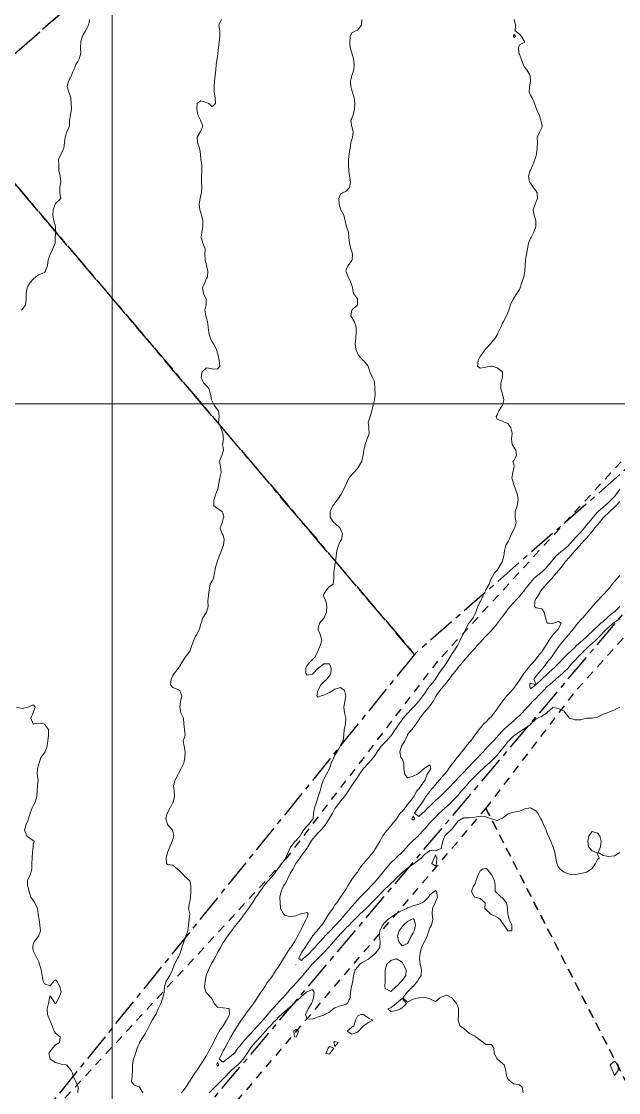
# Model space of a CAD drawing. Header units: centimetres. Extents: x 0 to 642158, y -847 to 649707.
# Drawn here: x 616558.7 to 616612.1, y 620425.8 to 620521.6 of the extents above; entities that cross this region are included whole.
import ezdxf

# ---------------------------------------------------------------- set-up
doc = ezdxf.new("R2010")
doc.units = ezdxf.units.CM
doc.header["$MEASUREMENT"] = 0
doc.linetypes.add('CENTERX2', pattern=[4, 2.5, -0.5, 0.5, -0.5])
doc.linetypes.add('JIS_02_0.7', pattern=[1.35, 0.75, -0.6])
for name, color, linetype, lineweight in [('MEV_grille', 254, 'Continuous', 9), ('WAL_parcellaire agricole', 7, 'JIS_02_0.7', 25), ('WAL_topographie 0.5', 253, 'Continuous', 20)]:
    doc.layers.add(name, color=color, linetype=linetype, lineweight=lineweight)
doc.layers.add('SPW_parcellaire cadastral', color=7, linetype='CENTERX2', lineweight=25, true_color=0xff0542)

# ---------------------------------------------------------------- blocks, each defined once
blk = doc.blocks.new('*U114')
at = {"layer": 'MEV_grille', "transparency": 33554687}
blk.add_lwpolyline([(-1338.461, 0), (1338.461, 0)], dxfattribs=at)
blk = doc.blocks.new('*U115')
at = {"layer": 'MEV_grille', "color": 0, "linetype": 'ByBlock', "lineweight": -2, "transparency": 16777216}
blk.add_blockref('*U114', (0, -1900), dxfattribs=at)
blk = doc.blocks.new('*U112')
at = {"layer": 'MEV_grille', "transparency": 33554687}
blk.add_lwpolyline([(0, 1825.476), (0, -1825.476)], dxfattribs=at)
blk = doc.blocks.new('*U113')
at = {"layer": 'MEV_grille', "color": 0, "linetype": 'ByBlock', "lineweight": -2, "transparency": 16777216}
blk.add_blockref('*U112', (1200, 0), dxfattribs=at)

msp = doc.modelspace()

# ---------------------------------------------------------------- linework, layer by layer
at = {"layer": 'SPW_parcellaire cadastral'}
for points in [[(616527.434, 620579.929), (616556.94, 620601.846), (616563.716, 620606.723), (616601.502, 620556.835), (616552.457, 620513.727), (616515.538, 620481.281), (616475.284, 620538.918), (616498.851, 620558.501), (616527.434, 620579.929)], [(616552.457, 620513.727), (616601.502, 620556.835), (616640.346, 620505.66), (616625.107, 620492.31), (616621.716, 620495.845), (616618.025, 620492.45), (616621.268, 620488.95), (616593.857, 620464.968), (616552.457, 620513.727)], [(616552.457, 620513.727), (616593.857, 620464.968), (616559.156, 620422.098), (616557.507, 620424.5), (616554.543, 620422.5), (616515.538, 620481.281), (616552.457, 620513.727)], [(616664.567, 620423.139), (616641.483, 620409.919), (616621.122, 620398.241), (616593.317, 620382.322), (616566.298, 620413.913), (616612.711, 620468.786), (616632.784, 620486.173), (616640.601, 620470.67), (616658.826, 620434.525), (616664.567, 620423.139)]]:
    msp.add_lwpolyline(points, dxfattribs=at)
at = {"layer": 'WAL_parcellaire agricole'}
for points in [[(616446.381, 620851.161), (616551.728, 620726.674), (616688.913, 620558.859), (616697.581, 620546.526), (616687.415, 620539.759), (616672.117, 620529.557), (616651.319, 620513.355), (616633.754, 620501.019), (616622.022, 620492.451), (616615.089, 620485.184), (616595.925, 620464.349), (616582.327, 620446.647), (616559.264, 620421.678), (616547.932, 620413.844), (616538.307, 620407.843), (616510.434, 620395.673), (616491.435, 620386.837), (616439.801, 620466.581), (616424.174, 620489.578), (616451.671, 620512.331), (616410.666, 620553.326)], [(616651.688, 620350.856), (616600.26, 620451.183), (616608.425, 620461.85), (616622.173, 620477.102), (616635.172, 620488.353), (616660.419, 620508.856), (616671.421, 620493.607), (616629.925, 620464.103), (616654.179, 620430.606), (616694.925, 620460.11), (616705.425, 620453.862), (616716.176, 620445.863), (616716.18, 620413.113), (616721.93, 620412.614), (616721.929, 620425.864), (616769.174, 620460.619), (616773.174, 620458.869), (616777.174, 620462.37), (616772.548, 620470.869), (616795.671, 620482.872), (616810.299, 620459.624)], [(616600.26, 620451.183), (616651.688, 620350.856), (616668.692, 620318.859), (616740.957, 620187.285), (616814.972, 620053.628), (616700.983, 619971.116), (616651.472, 620062.359), (616618.966, 620119.855), (616577.304, 620085.184), (616521.809, 620039.428), (616499.254, 620069.835), (616492.238, 620078.82), (616529.968, 620108.845), (616595.294, 620161.185), (616569.622, 620208.848), (616514.461, 620165.759), (616479.289, 620211.588), (616523.201, 620254.509), (616504.698, 620275.423), (616588.942, 620323.849), (616622.273, 620341.186), (616567.598, 620414.179), (616573.597, 620419.847), (616600.26, 620451.183)]]:
    msp.add_lwpolyline(points, dxfattribs=at)
at = {"layer": 'WAL_topographie 0.5'}
for points in [[(616564.783, 620521.75), (616564.75, 620521.5), (616564.698, 620521.25), (616564.435, 620520.75), (616564.25, 620520.438), (616564.13, 620520.25), (616564, 620519.75), (616563.979, 620519.25), (616564, 620518.75), (616563.867, 620518.25), (616563.75, 620518.016), (616563.559, 620517.75), (616563.383, 620517.25), (616563.25, 620517.028), (616563.169, 620516.75), (616562.899, 620516.25), (616562.778, 620515.75), (616562.922, 620515.25), (616563.107, 620514.75), (616563.147, 620514.25), (616563.161, 620513.75), (616563.083, 620513.25), (616562.991, 620512.75), (616562.989, 620512.25), (616562.776, 620511.75), (616562.75, 620511.714), (616562.588, 620511.25), (616562.542, 620510.75), (616562.474, 620510.25), (616562.25, 620509.75), (616562.25, 620509.75), (616562, 620509.25), (616562.026, 620508.75), (616562.042, 620508.25), (616562.141, 620507.75), (616562.219, 620507.25), (616562.128, 620506.75), (616562.117, 620506.25), (616562.219, 620505.75), (616561.75, 620505.309), (616561.71, 620505.25), (616561.524, 620504.75), (616561.505, 620504.25), (616561.598, 620503.75), (616561.739, 620503.25), (616561.75, 620503), (616561.763, 620502.75), (616561.75, 620502.583), (616561.719, 620502.25), (616561.712, 620501.75), (616561.512, 620501.25), (616561.25, 620500.75), (616561.25, 620500.75), (616561.083, 620500.25), (616561.013, 620499.75), (616560.854, 620499.25), (616560.75, 620499.143), (616560.25, 620498.912), (616559.988, 620498.75), (616559.75, 620498.542), (616559.458, 620498.25), (616559.25, 620497.865), (616559.205, 620497.75), (616559.116, 620497.25), (616559.118, 620496.75), (616559.04, 620496.25), (616558.75, 620495.822), (616558.675, 620495.75)], [(616576.603, 620521.75), (616576.343, 620521.25), (616576.438, 620520.75), (616576.454, 620520.25), (616576.38, 620519.75), (616576.314, 620519.25), (616576.278, 620518.75), (616576.25, 620518.45), (616576.217, 620518.25), (616576.125, 620517.75), (616576.083, 620517.25), (616576.015, 620516.75), (616575.96, 620516.25), (616575.932, 620515.75), (616575.926, 620515.25), (616576.03, 620514.75), (616576.062, 620514.25), (616575.75, 620513.938), (616575.456, 620514.25), (616575.25, 620514.338), (616574.75, 620514.5), (616574.407, 620514.25), (616574.399, 620513.75), (616574.471, 620513.25), (616574.709, 620512.75), (616574.75, 620512.662), (616574.925, 620512.25), (616574.75, 620511.813), (616574.708, 620511.75), (616574.412, 620511.25), (616574.454, 620510.75), (616574.62, 620510.25), (616574.702, 620509.75), (616574.75, 620509.25), (616574.75, 620509.25), (616574.831, 620508.75), (616574.838, 620508.25), (616574.8, 620507.75), (616574.81, 620507.25), (616574.833, 620506.75), (616574.803, 620506.25), (616574.75, 620506.083), (616574.67, 620505.75), (616574.588, 620505.25), (616574.665, 620504.75), (616574.75, 620504.459), (616574.814, 620504.25), (616574.917, 620503.75), (616574.92, 620503.25), (616574.823, 620502.75), (616574.782, 620502.25), (616574.933, 620501.75), (616575.121, 620501.25), (616575.105, 620500.75), (616575.132, 620500.25), (616575.25, 620499.75), (616575.25, 620499.75), (616575.381, 620499.25), (616575.354, 620498.75), (616575.25, 620498.592), (616575.095, 620498.25), (616574.9, 620497.75), (616574.989, 620497.25), (616575.207, 620496.75), (616575.208, 620496.25), (616575.114, 620495.75), (616575.192, 620495.25), (616575.25, 620495.036), (616575.327, 620494.75), (616575.412, 620494.25), (616575.474, 620493.75), (616575.583, 620493.25), (616575.75, 620492.942), (616575.864, 620492.75), (616576.145, 620492.25), (616576.25, 620491.917), (616576.285, 620491.75), (616576.388, 620491.25), (616576.43, 620490.75), (616576.25, 620490.485), (616575.75, 620490.512), (616575.25, 620490.594), (616574.857, 620490.25), (616574.766, 620489.75), (616574.993, 620489.25), (616575.25, 620488.993), (616575.459, 620488.75), (616575.602, 620488.25), (616575.693, 620487.75), (616575.75, 620487.617), (616575.927, 620487.25), (616576.25, 620486.833), (616576.327, 620486.75), (616576.398, 620486.25), (616576.339, 620485.75), (616576.544, 620485.25), (616576.721, 620484.75), (616576.75, 620484.417), (616576.763, 620484.25), (616576.75, 620484.083), (616576.679, 620483.75), (616576.75, 620483.5), (616576.786, 620483.25), (616576.75, 620483.15), (616576.629, 620482.75), (616576.417, 620482.25), (616576.489, 620481.75), (616576.55, 620481.25), (616576.455, 620480.75), (616576.355, 620480.25), (616576.264, 620479.75), (616576.25, 620479.712), (616576.068, 620479.25), (616575.897, 620478.75), (616575.9, 620478.25), (616576.25, 620478.031), (616576.641, 620477.75), (616576.75, 620477.5), (616576.792, 620477.25), (616576.75, 620477.083), (616576.641, 620476.75), (616576.474, 620476.25), (616576.667, 620475.75), (616576.75, 620475.625), (616576.838, 620475.25), (616576.761, 620474.75), (616576.75, 620474.714), (616576.583, 620474.25), (616576.39, 620473.75), (616576.25, 620473.35), (616576.215, 620473.25), (616576.045, 620472.75), (616575.979, 620472.25), (616575.867, 620471.75), (616575.75, 620471.555), (616575.583, 620471.25), (616575.5, 620470.75), (616575.444, 620470.25), (616575.356, 620469.75), (616575.391, 620469.25), (616575.263, 620468.75), (616575.25, 620468.733), (616574.924, 620468.25), (616574.76, 620467.75), (616574.75, 620467.704), (616574.639, 620467.25), (616574.375, 620466.75), (616574.25, 620466.526), (616574.129, 620466.25), (616573.93, 620465.75), (616573.75, 620465.25), (616573.75, 620465.25), (616573.375, 620464.75), (616573.25, 620464.567), (616573.038, 620464.25), (616572.75, 620463.75), (616572.75, 620463.75), (616572.365, 620463.25), (616572.25, 620463.071), (616572.102, 620462.75), (616572.037, 620462.25), (616572.25, 620462), (616572.75, 620461.786), (616572.857, 620461.75), (616573.046, 620461.25), (616572.936, 620460.75), (616572.871, 620460.25), (616572.958, 620459.75), (616573.178, 620459.25), (616573.21, 620458.75), (616573.25, 620458.5), (616573.286, 620458.25), (616573.346, 620457.75), (616573.25, 620457.473), (616573.159, 620457.25), (616573.25, 620456.75), (616573.25, 620456.75), (616573.35, 620456.25), (616573.307, 620455.75), (616573.25, 620455.417), (616573.217, 620455.25), (616572.987, 620454.75), (616572.75, 620454.322), (616572.707, 620454.25), (616572.453, 620453.75), (616572.296, 620453.25), (616572.365, 620452.75), (616572.387, 620452.25), (616572.266, 620451.75), (616572.25, 620451.718), (616572, 620451.25), (616571.75, 620450.797), (616571.726, 620450.75), (616571.623, 620450.25), (616571.75, 620449.781), (616571.764, 620449.75), (616572.219, 620449.25), (616572.25, 620449.159), (616572.342, 620448.75), (616572.25, 620448.429), (616572.176, 620448.25), (616571.984, 620447.75), (616571.75, 620447.25), (616571.75, 620447.25), (616571.641, 620446.75), (616571.659, 620446.25), (616571.75, 620446.163), (616572.25, 620446.1), (616572.662, 620445.75), (616572.75, 620445.694), (616573.179, 620445.25), (616573.25, 620445.167), (616573.726, 620444.75), (616573.75, 620444.714), (616573.85, 620444.25), (616573.844, 620443.75), (616573.832, 620443.25), (616573.75, 620442.841), (616573.731, 620442.75), (616573.653, 620442.25), (616573.75, 620441.75), (616573.75, 620441.75), (616573.75, 620441.75), (616573.713, 620441.25), (616573.647, 620440.75), (616573.576, 620440.25), (616573.41, 620439.75), (616573.25, 620439.333), (616573.22, 620439.25), (616573.043, 620438.75), (616572.904, 620438.25), (616572.75, 620437.917), (616572.661, 620437.75), (616572.375, 620437.25), (616572.25, 620436.882), (616572.212, 620436.75), (616571.969, 620436.25), (616571.75, 620435.912), (616571.65, 620435.75), (616571.5, 620435.25), (616571.448, 620434.75), (616571.355, 620434.25), (616571.25, 620434), (616571.153, 620433.75), (616570.915, 620433.25), (616570.75, 620432.793), (616570.729, 620432.75), (616570.401, 620432.25), (616570.25, 620431.992), (616570.123, 620431.75), (616569.884, 620431.25), (616569.75, 620431.021), (616569.578, 620430.75), (616569.269, 620430.25), (616569.25, 620430.208), (616569.059, 620429.75), (616568.905, 620429.25), (616568.75, 620428.807), (616568.729, 620428.75), (616568.635, 620428.25), (616568.629, 620427.75), (616568.588, 620427.25), (616568.537, 620426.75), (616568.75, 620426.457), (616569.25, 620426.25), (616569.25, 620426.25), (616569.554, 620425.75)], [(616589.144, 620521.75), (616589.131, 620521.25), (616588.75, 620520.806), (616588.607, 620520.75), (616588.25, 620520.583), (616588.094, 620520.25), (616588.072, 620519.75), (616588.117, 620519.25), (616588.25, 620518.786), (616588.259, 620518.75), (616588.406, 620518.25), (616588.47, 620517.75), (616588.425, 620517.25), (616588.264, 620516.75), (616588.25, 620516.712), (616588.128, 620516.25), (616588.162, 620515.75), (616588.25, 620515.456), (616588.315, 620515.25), (616588.468, 620514.75), (616588.511, 620514.25), (616588.5, 620513.75), (616588.389, 620513.25), (616588.25, 620512.916), (616588.167, 620512.75), (616588.231, 620512.25), (616588.25, 620512.188), (616588.39, 620511.75), (616588.31, 620511.25), (616588.25, 620511.036), (616588.181, 620510.75), (616588.109, 620510.25), (616588.023, 620509.75), (616587.958, 620509.25), (616587.966, 620508.75), (616587.981, 620508.25), (616588.038, 620507.75), (616588.139, 620507.25), (616588.062, 620506.75), (616587.75, 620506.393), (616587.417, 620506.25), (616587.25, 620506.135), (616587.099, 620505.75), (616587.128, 620505.25), (616587.25, 620504.841), (616587.279, 620504.75), (616587.536, 620504.25), (616587.669, 620503.75), (616587.75, 620503.333), (616587.766, 620503.25), (616587.958, 620502.75), (616588, 620502.25), (616588.033, 620501.75), (616588.182, 620501.25), (616588.25, 620500.999), (616588.325, 620500.75), (616588.274, 620500.25), (616588.25, 620500.214), (616587.925, 620499.75), (616587.75, 620499.361), (616587.722, 620499.25), (616587.75, 620499.179), (616587.938, 620498.75), (616588.175, 620498.25), (616588.25, 620498), (616588.331, 620497.75), (616588.409, 620497.25), (616588.75, 620496.781), (616588.767, 620496.75), (616588.767, 620496.25), (616588.75, 620496.226), (616588.25, 620495.75), (616588.25, 620495.75), (616588.18, 620495.25), (616588.25, 620495.1), (616588.462, 620494.75), (616588.642, 620494.25), (616588.638, 620493.75), (616588.619, 620493.25), (616588.568, 620492.75), (616588.615, 620492.25), (616588.75, 620491.908), (616588.841, 620491.75), (616589.25, 620491.285), (616589.306, 620491.25), (616589.72, 620490.75), (616589.75, 620490.625), (616589.87, 620490.25), (616590.094, 620489.75), (616590.25, 620489.438), (616590.297, 620489.25), (616590.309, 620488.75), (616590.338, 620488.25), (616590.285, 620487.75), (616590.25, 620487.607), (616590.165, 620487.25), (616590.053, 620486.75), (616589.885, 620486.25), (616589.75, 620485.817), (616589.727, 620485.75), (616589.75, 620485.5), (616589.779, 620485.25), (616589.814, 620484.75), (616589.75, 620484.562), (616589.618, 620484.25), (616589.436, 620483.75), (616589.339, 620483.25), (616589.264, 620482.75), (616589.25, 620482.683), (616589.142, 620482.25), (616588.862, 620481.75), (616588.75, 620481.591), (616588.423, 620481.25), (616588.25, 620481.048), (616588.01, 620480.75), (616587.763, 620480.25), (616587.75, 620480.219), (616587.542, 620479.75), (616587.269, 620479.25), (616587.25, 620479.224), (616586.941, 620478.75), (616586.75, 620478.504), (616586.547, 620478.25), (616586.322, 620477.75), (616586.325, 620477.25), (616586.65, 620476.75), (616586.75, 620476.702), (616587.202, 620476.25), (616587.25, 620476.173), (616587.427, 620475.75), (616587.321, 620475.25), (616587.25, 620475.13), (616587.056, 620474.75), (616586.914, 620474.25), (616586.85, 620473.75), (616586.798, 620473.25), (616586.75, 620472.938), (616586.715, 620472.75), (616586.645, 620472.25), (616586.646, 620471.75), (616586.596, 620471.25), (616586.25, 620471.045), (616585.99, 620470.75), (616585.75, 620470.35), (616585.726, 620470.25), (616585.75, 620470.083), (616585.917, 620469.75), (616586.023, 620469.25), (616585.98, 620468.75), (616585.79, 620468.25), (616585.75, 620468.199), (616585.37, 620467.75), (616585.25, 620467.327), (616585.232, 620467.25), (616585.25, 620467.159), (616585.423, 620466.75), (616585.564, 620466.25), (616585.409, 620465.75), (616585.25, 620465.315), (616585.223, 620465.25), (616584.972, 620464.75), (616584.75, 620464.5), (616584.455, 620464.25), (616584.25, 620463.984), (616584.134, 620463.75), (616584.146, 620463.25), (616584.25, 620463.113), (616584.75, 620463.205), (616584.798, 620463.25), (616585.25, 620463.737), (616585.265, 620463.75), (616585.75, 620464.122), (616586.25, 620464.114), (616586.407, 620463.75), (616586.386, 620463.25), (616586.25, 620463.041), (616586.005, 620462.75), (616585.75, 620462.518), (616585.496, 620462.25), (616585.25, 620461.811), (616585.218, 620461.75), (616585.138, 620461.25), (616585.25, 620461.138), (616585.515, 620461.25), (616585.75, 620461.33), (616586.25, 620461.561), (616586.562, 620461.75), (616586.75, 620461.871), (616587.25, 620461.994), (616587.607, 620461.75), (616587.733, 620461.25), (616587.635, 620460.75), (616587.529, 620460.25), (616587.607, 620459.75), (616587.726, 620459.25), (616587.693, 620458.75), (616587.559, 620458.25), (616587.539, 620457.75), (616587.469, 620457.25), (616587.25, 620456.841), (616587.208, 620456.75), (616586.937, 620456.25), (616586.75, 620455.95), (616586.632, 620455.75), (616586.399, 620455.25), (616586.256, 620454.75), (616586.25, 620454.738), (616585.976, 620454.25), (616585.75, 620453.816), (616585.717, 620453.75), (616585.531, 620453.25), (616585.41, 620452.75), (616585.256, 620452.25), (616585.25, 620452.229), (616585.088, 620451.75), (616584.915, 620451.25), (616584.838, 620450.75), (616584.788, 620450.25), (616584.75, 620450.193), (616584.365, 620449.75), (616584.25, 620449.646), (616583.919, 620449.25), (616583.75, 620448.945), (616583.637, 620448.75), (616583.25, 620448.303), (616583.195, 620448.25), (616582.792, 620447.75), (616582.75, 620447.661), (616582.565, 620447.25), (616582.329, 620446.75), (616582.25, 620446.621), (616581.978, 620446.25), (616581.75, 620445.923), (616581.616, 620445.75), (616581.25, 620445.253), (616581.248, 620445.25), (616580.81, 620444.75), (616580.75, 620444.676), (616580.396, 620444.25), (616580.25, 620444.044), (616580.03, 620443.75), (616579.75, 620443.352), (616579.677, 620443.25), (616579.365, 620442.75), (616579.25, 620442.58), (616579.024, 620442.25), (616578.75, 620441.882), (616578.651, 620441.75), (616578.28, 620441.25), (616578.25, 620441.211), (616577.867, 620440.75), (616577.75, 620440.587), (616577.499, 620440.25), (616577.25, 620439.914), (616577.127, 620439.75), (616576.789, 620439.25), (616576.75, 620439.189), (616576.511, 620438.75), (616576.25, 620438.298), (616576.222, 620438.25), (616575.958, 620437.75), (616575.75, 620437.396), (616575.666, 620437.25), (616575.435, 620436.75), (616575.25, 620436.338), (616575.212, 620436.25), (616575.125, 620435.75), (616575.076, 620435.25), (616575.189, 620434.75), (616575.25, 620434.696), (616575.673, 620434.25), (616575.75, 620434.119), (616575.948, 620433.75), (616576.25, 620433.399), (616576.75, 620433.357), (616577.25, 620433.295), (616577.282, 620433.25), (616577.295, 620432.75), (616577.25, 620432.633), (616577.039, 620432.25), (616576.754, 620431.75), (616576.75, 620431.744), (616576.394, 620431.25), (616576.25, 620430.97), (616576.13, 620430.75), (616575.865, 620430.25), (616575.75, 620430.033), (616575.596, 620429.75), (616575.345, 620429.25), (616575.25, 620429.087), (616575.033, 620428.75), (616574.75, 620428.294), (616574.719, 620428.25), (616574.382, 620427.75), (616574.25, 620427.559), (616574.041, 620427.25), (616573.75, 620426.785), (616573.728, 620426.75), (616573.394, 620426.25), (616573.25, 620426.053), (616573.028, 620425.75)], [(616602.786, 620521.75), (616602.917, 620521.25), (616602.886, 620520.75), (616603.25, 620520.442), (616603.442, 620520.25), (616603.75, 620519.75), (616603.75, 620519.75), (616603.75, 620519.75), (616603.25, 620519.5), (616603.157, 620519.25), (616603.212, 620518.75), (616603.25, 620518.662), (616603.417, 620518.25), (616603.583, 620517.75), (616603.75, 620517.458), (616603.922, 620517.25), (616604.208, 620516.75), (616604.25, 620516.25), (616604.25, 620516.25), (616604.25, 620516.25), (616604.145, 620515.75), (616604.14, 620515.25), (616604.25, 620514.985), (616604.404, 620514.75), (616604.615, 620514.25), (616604.75, 620513.833), (616604.79, 620513.75), (616605.007, 620513.25), (616605.176, 620512.75), (616605.25, 620512.393), (616605.278, 620512.25), (616605.25, 620512.107), (616605.094, 620511.75), (616604.838, 620511.25), (616604.859, 620510.75), (616604.843, 620510.25), (616604.786, 620509.75), (616604.75, 620509.607), (616604.636, 620509.25), (616604.462, 620508.75), (616604.25, 620508.292), (616604.23, 620508.25), (616604.062, 620507.75), (616604.161, 620507.25), (616604.25, 620507.111), (616604.51, 620506.75), (616604.75, 620506.417), (616604.857, 620506.25), (616604.879, 620505.75), (616604.75, 620505.469), (616604.65, 620505.25), (616604.487, 620504.75), (616604.559, 620504.25), (616604.736, 620503.75), (616604.717, 620503.25), (616604.558, 620502.75), (616604.298, 620502.25), (616604.25, 620502.159), (616604.066, 620501.75), (616603.97, 620501.25), (616603.89, 620500.75), (616603.792, 620500.25), (616603.765, 620499.75), (616603.75, 620499.25), (616603.75, 620499.25), (616603.635, 620498.75), (616603.466, 620498.25), (616603.312, 620497.75), (616603.25, 620497.614), (616603.028, 620497.25), (616602.75, 620496.85), (616602.698, 620496.75), (616602.463, 620496.25), (616602.304, 620495.75), (616602.25, 620495.602), (616602.106, 620495.25), (616601.832, 620494.75), (616601.75, 620494.597), (616601.581, 620494.25), (616601.348, 620493.75), (616601.25, 620493.541), (616601.086, 620493.25), (616600.75, 620492.858), (616600.655, 620492.75), (616600.25, 620492.309), (616600.199, 620492.25), (616599.822, 620491.75), (616599.75, 620491.622), (616599.552, 620491.25), (616599.512, 620490.75), (616599.75, 620490.56), (616600.25, 620490.65), (616600.705, 620490.75), (616600.75, 620490.757), (616600.806, 620490.75), (616601.25, 620490.607), (616601.726, 620490.25), (616601.75, 620489.751), (616601.75, 620489.75), (616601.75, 620489.75), (616601.588, 620489.25), (616601.583, 620488.75), (616601.75, 620488.25), (616601.75, 620488.25), (616601.87, 620487.75), (616601.75, 620487.25), (616601.75, 620487.25), (616601.398, 620486.75), (616601.25, 620486.387), (616601.178, 620486.25), (616601.25, 620486), (616601.75, 620485.821), (616601.917, 620485.75), (616602.25, 620485.6), (616602.491, 620485.25), (616602.595, 620484.75), (616602.56, 620484.25), (616602.61, 620483.75), (616602.75, 620483.516), (616602.94, 620483.25), (616602.985, 620482.75), (616602.75, 620482.306), (616602.678, 620482.25), (616602.75, 620482), (616602.792, 620481.75), (616602.75, 620481.65), (616602.65, 620481.25), (616602.567, 620480.75), (616602.713, 620480.25), (616602.75, 620480.125), (616602.891, 620479.75), (616603.073, 620479.25), (616603.15, 620478.75), (616603.063, 620478.25), (616602.87, 620477.75), (616602.888, 620477.25), (616602.96, 620476.75), (616602.799, 620476.25), (616602.75, 620476.155), (616602.532, 620475.75), (616602.328, 620475.25), (616602.25, 620475.075), (616602.033, 620474.75), (616601.905, 620474.25), (616601.863, 620473.75), (616601.75, 620473.321), (616601.721, 620473.25), (616601.417, 620472.75), (616601.25, 620472.5), (616601.024, 620472.25), (616600.75, 620471.778), (616600.738, 620471.75), (616600.543, 620471.25), (616600.26, 620470.75), (616600.25, 620470.725), (616600.024, 620470.25), (616599.792, 620469.75), (616599.75, 620469.685), (616599.521, 620469.25), (616599.348, 620468.75), (616599.25, 620468.534), (616599.106, 620468.25), (616598.75, 620467.777), (616598.73, 620467.75), (616598.444, 620467.25), (616598.25, 620466.843), (616598.204, 620466.75), (616597.948, 620466.25), (616597.75, 620465.821), (616597.715, 620465.75), (616597.398, 620465.25), (616597.25, 620465.034), (616597.049, 620464.75), (616596.75, 620464.256), (616596.747, 620464.25), (616596.389, 620463.75), (616596.25, 620463.551), (616596.053, 620463.25), (616595.75, 620462.75), (616595.75, 620462.75), (616595.325, 620462.25), (616595.25, 620462.147), (616594.934, 620461.75), (616594.75, 620461.432), (616594.619, 620461.25), (616594.25, 620460.796), (616594.208, 620460.75), (616593.762, 620460.25), (616593.75, 620460.237), (616593.296, 620459.75), (616593.25, 620459.697), (616592.857, 620459.25), (616592.75, 620459.111), (616592.496, 620458.75), (616592.25, 620458.394), (616592.141, 620458.25), (616591.792, 620457.75), (616591.75, 620457.695), (616591.362, 620457.25), (616591.25, 620457.124), (616590.89, 620456.75), (616590.75, 620456.569), (616590.537, 620456.25), (616590.25, 620455.816), (616590.201, 620455.75), (616589.753, 620455.25), (616589.75, 620455.247), (616589.306, 620454.75), (616589.25, 620454.677), (616588.946, 620454.25), (616588.75, 620453.964), (616588.603, 620453.75), (616588.267, 620453.25), (616588.25, 620453.225), (616587.949, 620452.75), (616587.75, 620452.465), (616587.59, 620452.25), (616587.25, 620451.835), (616587.174, 620451.75), (616586.796, 620451.25), (616586.75, 620451.175), (616586.523, 620450.75), (616586.25, 620450.307), (616586.221, 620450.25), (616585.913, 620449.75), (616585.75, 620449.543), (616585.494, 620449.25), (616585.25, 620448.997), (616585.009, 620448.75), (616584.75, 620448.426), (616584.632, 620448.25), (616584.322, 620447.75), (616584.25, 620447.645), (616583.976, 620447.25), (616583.75, 620446.967), (616583.597, 620446.75), (616583.25, 620446.264), (616583.241, 620446.25), (616582.99, 620445.75), (616582.75, 620445.356), (616582.692, 620445.25), (616582.425, 620444.75), (616582.25, 620444.423), (616582.155, 620444.25), (616581.923, 620443.75), (616581.814, 620443.25), (616581.841, 620442.75), (616581.875, 620442.25), (616582.132, 620441.75), (616582.25, 620441.629), (616582.75, 620441.5), (616583.25, 620441.574), (616583.694, 620441.75), (616583.75, 620441.768), (616584.25, 620441.877), (616584.343, 620441.75), (616584.25, 620441.424), (616584.182, 620441.25), (616583.891, 620440.75), (616583.75, 620440.428), (616583.662, 620440.25), (616583.4, 620439.75), (616583.25, 620439.459), (616583.117, 620439.25), (616582.783, 620438.75), (616582.75, 620438.706), (616582.436, 620438.25), (616582.25, 620437.94), (616582.129, 620437.75), (616581.831, 620437.25), (616581.75, 620437.12), (616581.5, 620436.75), (616581.25, 620436.354), (616581.176, 620436.25), (616580.805, 620435.75), (616580.75, 620435.673), (616580.461, 620435.25), (616580.25, 620434.932), (616580.125, 620434.75), (616579.79, 620434.25), (616579.75, 620434.193), (616579.456, 620433.75), (616579.25, 620433.451), (616579.108, 620433.25), (616578.75, 620432.776), (616578.729, 620432.75), (616578.342, 620432.25), (616578.25, 620432.106), (616578.038, 620431.75), (616577.75, 620431.291), (616577.723, 620431.25), (616577.432, 620430.75), (616577.25, 620430.433), (616577.153, 620430.25), (616576.894, 620429.75), (616576.75, 620429.509), (616576.617, 620429.25), (616576.387, 620428.75), (616576.75, 620428.486), (616577.069, 620428.75), (616577.25, 620428.87), (616577.687, 620429.25), (616577.75, 620429.302), (616578.051, 620429.75), (616578.25, 620429.95), (616578.462, 620430.25), (616578.75, 620430.556), (616578.911, 620430.75), (616579.25, 620431.092), (616579.39, 620431.25), (616579.75, 620431.643), (616579.84, 620431.75), (616580.25, 620432.212), (616580.284, 620432.25), (616580.726, 620432.75), (616580.75, 620432.777), (616581.152, 620433.25), (616581.25, 620433.361), (616581.599, 620433.75), (616581.75, 620433.913), (616582.068, 620434.25), (616582.25, 620434.449), (616582.517, 620434.75), (616582.75, 620435.011), (616582.972, 620435.25), (616583.25, 620435.556), (616583.431, 620435.75), (616583.75, 620436.124), (616583.866, 620436.25), (616584.25, 620436.705), (616584.29, 620436.75), (616584.719, 620437.25), (616584.75, 620437.283), (616585.215, 620437.75), (616585.25, 620437.787), (616585.698, 620438.25), (616585.75, 620438.307), (616586.169, 620438.75), (616586.25, 620438.84), (616586.618, 620439.25), (616586.75, 620439.403), (616587.052, 620439.75), (616587.25, 620439.973), (616587.514, 620440.25), (616587.75, 620440.493), (616588.01, 620440.75), (616588.25, 620441.006), (616588.495, 620441.25), (616588.75, 620441.526), (616589.007, 620441.75), (616589.25, 620441.981), (616589.55, 620442.25), (616589.75, 620442.455), (616590.03, 620442.75), (616590.25, 620442.98), (616590.52, 620443.25), (616590.75, 620443.494), (616591, 620443.75), (616591.25, 620443.994), (616591.531, 620444.25), (616591.75, 620444.472), (616592.037, 620444.75), (616592.25, 620444.982), (616592.552, 620445.25), (616592.75, 620445.442), (616593.143, 620445.75), (616593.25, 620445.833), (616593.75, 620446.196), (616593.822, 620446.25), (616594.25, 620446.588), (616594.456, 620446.75), (616594.75, 620447.058), (616595.03, 620447.25), (616595.25, 620447.428), (616595.75, 620447.382), (616596.25, 620447.612), (616596.294, 620447.75), (616596.398, 620448.25), (616596.587, 620448.75), (616596.75, 620448.909), (616597.116, 620449.25), (616597.25, 620449.37), (616597.542, 620449.75), (616597.75, 620450.038), (616598.107, 620450.25), (616598.25, 620450.341), (616598.75, 620450.357), (616599.25, 620450.417), (616599.75, 620450.508), (616600.25, 620450.447), (616600.75, 620450.25), (616600.75, 620450.25), (616601.25, 620450.109), (616601.575, 620450.25), (616601.75, 620450.329), (616602.25, 620450.691), (616602.426, 620450.75), (616602.75, 620450.847), (616603.25, 620450.94), (616603.75, 620451.15), (616604.25, 620451.25), (616604.25, 620451.25), (616604.25, 620451.25), (616604.75, 620450.95), (616604.9, 620450.75), (616605.181, 620450.25), (616605.25, 620450.099), (616605.417, 620449.75), (616605.647, 620449.25), (616605.75, 620448.946), (616605.85, 620448.75), (616606.06, 620448.25), (616606.25, 620447.775), (616606.261, 620447.75), (616606.413, 620447.25), (616606.513, 620446.75), (616606.589, 620446.25), (616606.75, 620445.922), (616606.897, 620445.75), (616607.25, 620445.5), (616607.75, 620445.317), (616608.25, 620445.269), (616608.75, 620445.365), (616609.25, 620445.472), (616609.667, 620445.75), (616609.75, 620445.804), (616610.055, 620446.25), (616610.25, 620446.631), (616610.397, 620446.75), (616610.25, 620447.107), (616610.179, 620447.25), (616609.75, 620447.408), (616609.433, 620447.75), (616609.366, 620448.25), (616609.46, 620448.75), (616609.75, 620449.122), (616610.25, 620448.986), (616610.448, 620448.75), (616610.571, 620448.25), (616610.509, 620447.75), (616610.306, 620447.25), (616610.75, 620446.964), (616611.25, 620446.897), (616611.75, 620446.953), (616612.25, 620447.237)], [(616602.75, 620520.139), (616602.893, 620520.25), (616602.75, 620520.45), (616602.721, 620520.25), (616602.75, 620520.139)], [(616612.241, 620479.75), (616611.875, 620479.25), (616611.75, 620479.101), (616611.434, 620478.75), (616611.25, 620478.577), (616610.887, 620478.25), (616610.75, 620478.137), (616610.296, 620477.75), (616610.25, 620477.701), (616609.859, 620477.25), (616609.75, 620477.12), (616609.433, 620476.75), (616609.25, 620476.515), (616609.047, 620476.25), (616608.75, 620475.897), (616608.609, 620475.75), (616608.25, 620475.385), (616608.119, 620475.25), (616607.75, 620474.833), (616607.676, 620474.75), (616607.25, 620474.351), (616607.118, 620474.25), (616606.75, 620473.957), (616606.517, 620473.75), (616606.25, 620473.43), (616606.102, 620473.25), (616605.75, 620472.843), (616605.666, 620472.75), (616605.25, 620472.331), (616605.156, 620472.25), (616604.75, 620471.928), (616604.557, 620471.75), (616604.25, 620471.409), (616604.125, 620471.25), (616603.75, 620470.763), (616603.739, 620470.75), (616603.332, 620470.25), (616603.25, 620470.147), (616602.867, 620469.75), (616602.75, 620469.608), (616602.427, 620469.25), (616602.25, 620469.036), (616602.044, 620468.75), (616601.75, 620468.372), (616601.665, 620468.25), (616601.285, 620467.75), (616601.25, 620467.707), (616600.872, 620467.25), (616600.75, 620467.107), (616600.406, 620466.75), (616600.25, 620466.588), (616599.931, 620466.25), (616599.75, 620466.046), (616599.482, 620465.75), (616599.25, 620465.502), (616599.025, 620465.25), (616598.75, 620464.947), (616598.577, 620464.75), (616598.25, 620464.37), (616598.152, 620464.25), (616597.75, 620463.752), (616597.748, 620463.75), (616597.342, 620463.25), (616597.25, 620463.138), (616596.964, 620462.75), (616596.75, 620462.486), (616596.565, 620462.25), (616596.25, 620461.893), (616596.14, 620461.75), (616595.802, 620461.25), (616595.75, 620461.166), (616595.526, 620460.75), (616595.25, 620460.379), (616595.144, 620460.25), (616594.75, 620459.804), (616594.702, 620459.75), (616594.328, 620459.25), (616594.25, 620459.123), (616594.01, 620458.75), (616593.75, 620458.405), (616593.627, 620458.25), (616593.25, 620457.787), (616593.225, 620457.75), (616593.003, 620457.25), (616592.75, 620456.845), (616592.703, 620456.75), (616592.552, 620456.25), (616592.643, 620455.75), (616592.75, 620455.614), (616592.917, 620455.25), (616592.925, 620454.75), (616592.985, 620454.25), (616593.25, 620453.929), (616593.75, 620454.061), (616594.129, 620454.25), (616594.25, 620454.343), (616594.723, 620454.75), (616594.75, 620454.776), (616595.25, 620455.083), (616595.323, 620454.75), (616595.25, 620454.613), (616595.007, 620454.25), (616594.812, 620453.75), (616594.75, 620453.655), (616594.456, 620453.25), (616594.25, 620452.952), (616594.082, 620452.75), (616593.796, 620452.25), (616593.75, 620452.178), (616593.42, 620451.75), (616593.25, 620451.525), (616593.025, 620451.25), (616592.75, 620450.924), (616592.592, 620450.75), (616592.25, 620450.262), (616592.24, 620450.25), (616591.851, 620449.75), (616591.75, 620449.635), (616591.416, 620449.25), (616591.25, 620449.035), (616591.037, 620448.75), (616590.76, 620448.25), (616590.75, 620448.233), (616590.463, 620447.75), (616590.25, 620447.4), (616590.137, 620447.25), (616589.75, 620446.771), (616589.728, 620446.75), (616589.289, 620446.25), (616589.25, 620446.198), (616588.925, 620445.75), (616588.75, 620445.5), (616588.559, 620445.25), (616588.25, 620444.832), (616588.189, 620444.75), (616587.895, 620444.25), (616587.75, 620444), (616587.599, 620443.75), (616587.252, 620443.25), (616587.25, 620443.247), (616586.903, 620442.75), (616586.75, 620442.553), (616586.553, 620442.25), (616586.25, 620441.822), (616586.204, 620441.75), (616585.902, 620441.25), (616585.75, 620441.024), (616585.559, 620440.75), (616585.25, 620440.389), (616585.141, 620440.25), (616584.75, 620439.787), (616584.724, 620439.75), (616584.401, 620439.25), (616584.25, 620439.059), (616584.081, 620438.75), (616583.75, 620438.287), (616583.724, 620438.25), (616583.502, 620437.75), (616583.75, 620437.589), (616583.912, 620437.75), (616584.25, 620438.02), (616584.478, 620438.25), (616584.75, 620438.524), (616584.931, 620438.75), (616585.25, 620439.098), (616585.385, 620439.25), (616585.75, 620439.638), (616585.848, 620439.75), (616586.25, 620440.178), (616586.313, 620440.25), (616586.75, 620440.69), (616586.806, 620440.75), (616587.25, 620441.232), (616587.267, 620441.25), (616587.684, 620441.75), (616587.75, 620441.824), (616588.097, 620442.25), (616588.25, 620442.407), (616588.541, 620442.75), (616588.75, 620442.976), (616589.004, 620443.25), (616589.25, 620443.489), (616589.5, 620443.75), (616589.75, 620443.997), (616589.987, 620444.25), (616590.25, 620444.538), (616590.434, 620444.75), (616590.75, 620445.14), (616590.846, 620445.25), (616591.25, 620445.735), (616591.263, 620445.75), (616591.692, 620446.25), (616591.75, 620446.311), (616592.204, 620446.75), (616592.25, 620446.794), (616592.728, 620447.25), (616592.75, 620447.274), (616593.205, 620447.75), (616593.25, 620447.799), (616593.692, 620448.25), (616593.75, 620448.308), (616594.217, 620448.75), (616594.25, 620448.786), (616594.682, 620449.25), (616594.75, 620449.329), (616595.115, 620449.75), (616595.25, 620449.896), (616595.607, 620450.25), (616595.75, 620450.413), (616596.069, 620450.75), (616596.25, 620450.927), (616596.617, 620451.25), (616596.75, 620451.359), (616597.173, 620451.75), (616597.25, 620451.824), (616597.65, 620452.25), (616597.75, 620452.357), (616598.083, 620452.75), (616598.25, 620452.95), (616598.508, 620453.25), (616598.75, 620453.529), (616598.956, 620453.75), (616599.25, 620454.036), (616599.479, 620454.25), (616599.75, 620454.513), (616599.998, 620454.75), (616600.25, 620454.996), (616600.554, 620455.25), (616600.75, 620455.441), (616601.062, 620455.75), (616601.25, 620455.965), (616601.509, 620456.25), (616601.75, 620456.544), (616601.927, 620456.75), (616602.25, 620457.191), (616602.301, 620457.25), (616602.75, 620457.675), (616602.841, 620457.75), (616603.25, 620458.051), (616603.602, 620458.25), (616603.75, 620458.341), (616604.25, 620458.708), (616604.284, 620458.75), (616604.75, 620459.194), (616604.863, 620459.25), (616605.25, 620459.436), (616605.729, 620459.75), (616605.75, 620459.778), (616606.25, 620460.23), (616606.75, 620460.12), (616607.25, 620459.887), (616607.354, 620459.75), (616607.75, 620459.25), (616607.75, 620459.25), (616608.25, 620459.107), (616608.75, 620459.118), (616609.25, 620459.25), (616609.25, 620459.25), (616609.75, 620459.269), (616610.25, 620459.345), (616610.75, 620459.61), (616611.1, 620459.75), (616611.25, 620459.799), (616611.75, 620460), (616612.226, 620460.25)], [(616612.25, 620478.635), (616611.874, 620478.25), (616611.75, 620478.124), (616611.337, 620477.75), (616611.25, 620477.667), (616610.81, 620477.25), (616610.75, 620477.181), (616610.398, 620476.75), (616610.25, 620476.573), (616609.979, 620476.25), (616609.75, 620475.956), (616609.591, 620475.75), (616609.25, 620475.363), (616609.143, 620475.25), (616608.75, 620474.819), (616608.688, 620474.75), (616608.25, 620474.255), (616608.246, 620474.25), (616607.806, 620473.75), (616607.75, 620473.68), (616607.355, 620473.25), (616607.25, 620473.11), (616606.987, 620472.75), (616606.75, 620472.463), (616606.575, 620472.25), (616606.25, 620471.867), (616606.148, 620471.75), (616605.75, 620471.312), (616605.68, 620471.25), (616605.25, 620470.783), (616605.221, 620470.75), (616604.917, 620470.25), (616604.75, 620469.978), (616604.62, 620469.75), (616604.6, 620469.25), (616604.75, 620469.143), (616605.25, 620469.053), (616605.467, 620468.75), (616605.592, 620468.25), (616605.75, 620467.776), (616605.917, 620467.75), (616606.25, 620467.727), (616606.294, 620467.75), (616606.75, 620467.919), (616606.983, 620467.75), (616606.759, 620467.25), (616606.75, 620467.241), (616606.283, 620466.75), (616606.25, 620466.703), (616605.927, 620466.25), (616605.75, 620465.956), (616605.605, 620465.75), (616605.292, 620465.25), (616605.25, 620465.191), (616604.885, 620464.75), (616604.75, 620464.576), (616604.471, 620464.25), (616604.25, 620464.016), (616604.024, 620463.75), (616603.75, 620463.379), (616603.654, 620463.25), (616603.307, 620462.75), (616603.25, 620462.666), (616602.968, 620462.25), (616602.75, 620461.955), (616602.585, 620461.75), (616602.25, 620461.37), (616602.138, 620461.25), (616601.75, 620460.774), (616601.731, 620460.75), (616601.361, 620460.25), (616601.25, 620460.093), (616601, 620459.75), (616600.75, 620459.426), (616600.591, 620459.25), (616600.25, 620458.91), (616600.082, 620458.75), (616599.75, 620458.378), (616599.649, 620458.25), (616599.26, 620457.75), (616599.25, 620457.738), (616598.899, 620457.25), (616598.75, 620457.072), (616598.495, 620456.75), (616598.25, 620456.425), (616598.111, 620456.25), (616597.75, 620455.815), (616597.691, 620455.75), (616597.296, 620455.25), (616597.25, 620455.19), (616596.939, 620454.75), (616596.75, 620454.505), (616596.535, 620454.25), (616596.25, 620453.939), (616596.09, 620453.75), (616595.75, 620453.329), (616595.693, 620453.25), (616595.28, 620452.75), (616595.25, 620452.717), (616594.889, 620452.25), (616594.75, 620452.049), (616594.583, 620451.75), (616594.25, 620451.305), (616594.207, 620451.25), (616593.87, 620450.75), (616594.25, 620450.453), (616594.572, 620450.75), (616594.75, 620450.909), (616595.062, 620451.25), (616595.25, 620451.401), (616595.604, 620451.75), (616595.75, 620451.887), (616596.147, 620452.25), (616596.25, 620452.344), (616596.657, 620452.75), (616596.75, 620452.845), (616597.136, 620453.25), (616597.25, 620453.363), (616597.609, 620453.75), (616597.75, 620453.889), (616598.092, 620454.25), (616598.25, 620454.406), (616598.581, 620454.75), (616598.75, 620454.932), (616599.038, 620455.25), (616599.25, 620455.463), (616599.531, 620455.75), (616599.75, 620455.979), (616600.002, 620456.25), (616600.25, 620456.519), (616600.467, 620456.75), (616600.75, 620457.053), (616600.928, 620457.25), (616601.25, 620457.588), (616601.395, 620457.75), (616601.75, 620458.14), (616601.86, 620458.25), (616602.25, 620458.606), (616602.422, 620458.75), (616602.75, 620459.02), (616602.994, 620459.25), (616603.25, 620459.499), (616603.501, 620459.75), (616603.75, 620460.008), (616603.985, 620460.25), (616604.25, 620460.55), (616604.437, 620460.75), (616604.75, 620461.052), (616604.945, 620461.25), (616605.25, 620461.576), (616605.417, 620461.75), (616605.75, 620462.09), (616605.941, 620462.25), (616606.25, 620462.513), (616606.523, 620462.75), (616606.75, 620462.95), (616607.096, 620463.25), (616607.25, 620463.394), (616607.61, 620463.75), (616607.75, 620463.909), (616608.048, 620464.25), (616608.25, 620464.466), (616608.521, 620464.75), (616608.75, 620464.978), (616609.01, 620465.25), (616609.25, 620465.503), (616609.514, 620465.75), (616609.75, 620465.955), (616610.102, 620466.25), (616610.25, 620466.393), (616610.593, 620466.75), (616610.75, 620466.915), (616611.077, 620467.25), (616611.25, 620467.402), (616611.637, 620467.75), (616611.75, 620467.841), (616612.25, 620468.145)], [(616612.25, 620472.03), (616611.991, 620471.75), (616611.75, 620471.476), (616611.558, 620471.25), (616611.25, 620470.837), (616611.179, 620470.75), (616610.75, 620470.3), (616610.699, 620470.25), (616610.25, 620469.77), (616610.232, 620469.75), (616609.779, 620469.25), (616609.75, 620469.218), (616609.357, 620468.75), (616609.25, 620468.619), (616608.915, 620468.25), (616608.75, 620468.053), (616608.494, 620467.75), (616608.25, 620467.467), (616608.081, 620467.25), (616607.75, 620466.827), (616607.681, 620466.75), (616607.25, 620466.271), (616607.231, 620466.25), (616606.833, 620465.75), (616606.75, 620465.642), (616606.484, 620465.25), (616606.25, 620464.913), (616606.142, 620464.75), (616605.75, 620464.272), (616605.733, 620464.25), (616605.353, 620463.75), (616605.25, 620463.623), (616604.932, 620463.25), (616604.75, 620463.025), (616604.553, 620462.75), (616604.75, 620462.274), (616605.25, 620462.748), (616605.252, 620462.75), (616605.75, 620463.21), (616605.794, 620463.25), (616606.25, 620463.671), (616606.336, 620463.75), (616606.75, 620464.159), (616606.837, 620464.25), (616607.25, 620464.677), (616607.317, 620464.75), (616607.75, 620465.159), (616607.845, 620465.25), (616608.25, 620465.622), (616608.374, 620465.75), (616608.75, 620466.088), (616608.925, 620466.25), (616609.25, 620466.542), (616609.468, 620466.75), (616609.75, 620467.015), (616609.996, 620467.25), (616610.25, 620467.475), (616610.552, 620467.75), (616610.75, 620467.92), (616611.114, 620468.25), (616611.25, 620468.376), (616611.718, 620468.75), (616611.75, 620468.777), (616612.25, 620469.25)], [(616604.25, 620461.881), (616604.709, 620462.25), (616604.25, 620462.386), (616604.158, 620462.25), (616604.25, 620461.881)], [(616558.25, 620460.25), (616558.75, 620460.116), (616559.25, 620460.25), (616559.25, 620460.25), (616559.75, 620460.45), (616559.917, 620460.25), (616559.75, 620459.806), (616559.726, 620459.75), (616559.521, 620459.25), (616559.726, 620458.75), (616559.75, 620458.737), (616559.833, 620458.75), (616560.25, 620458.826), (616560.667, 620458.75), (616560.75, 620458.727), (616561.1, 620458.25), (616561.125, 620457.75), (616561.053, 620457.25), (616561.006, 620456.75), (616560.813, 620456.25), (616560.75, 620456.159), (616560.44, 620455.75), (616560.269, 620455.25), (616560.25, 620455.187), (616560.125, 620454.75), (616560.1, 620454.25), (616560.185, 620453.75), (616560.132, 620453.25), (616560.083, 620452.75), (616560.058, 620452.25), (616559.926, 620451.75), (616559.75, 620451.417), (616559.658, 620451.25), (616559.466, 620450.75), (616559.327, 620450.25), (616559.25, 620450.083), (616559.117, 620449.75), (616558.954, 620449.25), (616559.171, 620448.75), (616559.25, 620448.656), (616559.75, 620448.317), (616559.817, 620448.25), (616559.75, 620448), (616559.726, 620447.75), (616559.691, 620447.25), (616559.65, 620446.75), (616559.63, 620446.25), (616559.625, 620445.75), (616559.462, 620445.25), (616559.25, 620444.803), (616559.221, 620444.75), (616559.234, 620444.25), (616559.25, 620444.212), (616559.386, 620443.75), (616559.527, 620443.25), (616559.75, 620442.941), (616559.901, 620442.75), (616560.113, 620442.25), (616560.174, 620441.75), (616560.25, 620441.361), (616560.275, 620441.25), (616560.346, 620440.75), (616560.388, 620440.25), (616560.25, 620439.817), (616560.218, 620439.75), (616559.815, 620439.25), (616559.75, 620439.028), (616559.696, 620438.75), (616559.75, 620438.472), (616559.855, 620438.25), (616560.094, 620437.75), (616560.25, 620437.472), (616560.307, 620437.25), (616560.448, 620436.75), (616560.531, 620436.25), (616560.635, 620435.75), (616560.75, 620435.507), (616561.25, 620435.318), (616561.589, 620435.75), (616561.75, 620435.85), (616561.848, 620435.75), (616562.111, 620435.25), (616562.25, 620434.75), (616562.25, 620434.75), (616562.25, 620434.75), (616562.036, 620434.25), (616561.774, 620433.75), (616561.75, 620433.73), (616561.708, 620433.75), (616561.387, 620434.25), (616561.25, 620434.417), (616561.214, 620434.25), (616561.113, 620433.75), (616560.986, 620433.25), (616561.018, 620432.75), (616561.221, 620432.25), (616561.25, 620432.179), (616561.435, 620431.75), (616561.63, 620431.25), (616561.75, 620431.074), (616562.157, 620430.75), (616562.096, 620430.25), (616561.75, 620430.031), (616561.455, 620429.75), (616561.25, 620429.442), (616561.139, 620429.25), (616561.25, 620428.796), (616561.262, 620428.75), (616561.75, 620428.468), (616562.25, 620428.309), (616562.688, 620428.25), (616562.75, 620428.233), (616563.15, 620427.75), (616563.25, 620427.516), (616563.324, 620427.25), (616563.557, 620426.75), (616563.75, 620426.343), (616563.781, 620426.25), (616563.75, 620425.75)], [(616593.75, 620450.128), (616593.905, 620450.25), (616593.75, 620450.496), (616593.639, 620450.25), (616593.75, 620450.128)], [(616595.75, 620446.023), (616595.848, 620446.25), (616595.862, 620446.75), (616595.75, 620447.046), (616595.617, 620446.75), (616595.412, 620446.25), (616595.75, 620446.023)], [(616602.25, 620440.232), (616602.583, 620440.25), (616602.571, 620440.75), (616602.335, 620441.25), (616602.25, 620441.625), (616602.214, 620441.75), (616602.192, 620442.25), (616602.093, 620442.75), (616601.75, 620443.182), (616601.635, 620443.25), (616601.25, 620443.606), (616601.083, 620443.75), (616601.095, 620444.25), (616601.034, 620444.75), (616600.75, 620445.238), (616600.742, 620445.25), (616600.371, 620445.75), (616600.25, 620445.844), (616599.992, 620445.75), (616599.75, 620445.608), (616599.574, 620445.25), (616599.396, 620444.75), (616599.25, 620444.398), (616599.15, 620444.25), (616598.96, 620443.75), (616599.226, 620443.25), (616599.25, 620443.237), (616599.75, 620443.135), (616600.185, 620442.75), (616600.169, 620442.25), (616600.25, 620442.156), (616600.669, 620441.75), (616600.75, 620441.712), (616601.25, 620441.446), (616601.544, 620441.25), (616601.75, 620440.917), (616601.89, 620440.75), (616602.226, 620440.25), (616602.25, 620440.232)], [(616575.49, 620425.75), (616575.75, 620426.017), (616575.987, 620426.25), (616576.25, 620426.491), (616576.512, 620426.75), (616576.75, 620427.006), (616576.975, 620427.25), (616577.25, 620427.543), (616577.471, 620427.75), (616577.75, 620428), (616578.041, 620428.25), (616578.25, 620428.451), (616578.545, 620428.75), (616578.75, 620429.048), (616578.904, 620429.25), (616579.194, 620429.75), (616579.25, 620429.827), (616579.612, 620430.25), (616579.75, 620430.407), (616580.084, 620430.75), (616580.25, 620430.951), (616580.521, 620431.25), (616580.75, 620431.524), (616580.973, 620431.75), (616581.25, 620432.057), (616581.454, 620432.25), (616581.75, 620432.562), (616581.959, 620432.75), (616582.25, 620433.033), (616582.516, 620433.25), (616582.75, 620433.453), (616583.093, 620433.75), (616583.25, 620433.915), (616583.638, 620434.25), (616583.75, 620434.357), (616584.201, 620434.75), (616584.25, 620434.796), (616584.75, 620434.983), (616584.877, 620434.75), (616584.839, 620434.25), (616584.75, 620433.972), (616584.645, 620433.75), (616584.347, 620433.25), (616584.25, 620433.074), (616584.125, 620432.75), (616584.25, 620432.357), (616584.75, 620432.35), (616585.25, 620432.539), (616585.75, 620432.698), (616585.85, 620432.75), (616586.25, 620432.967), (616586.583, 620433.25), (616586.75, 620433.348), (616587.25, 620433.522), (616587.75, 620433.68), (616587.842, 620433.75), (616588.111, 620434.25), (616588.133, 620434.75), (616588.223, 620435.25), (616588.25, 620435.339), (616588.346, 620435.75), (616588.406, 620436.25), (616588.544, 620436.75), (616588.75, 620436.989), (616588.986, 620437.25), (616589.25, 620437.427), (616589.75, 620437.695), (616589.818, 620437.75), (616590.25, 620438.117), (616590.386, 620438.25), (616590.75, 620438.734), (616590.761, 620438.75), (616590.796, 620439.25), (616590.75, 620439.544), (616590.703, 620439.75), (616590.75, 620440.225), (616590.752, 620440.25), (616591.001, 620440.75), (616591.25, 620441.026), (616591.484, 620441.25), (616591.75, 620441.445), (616592.207, 620441.75), (616592.25, 620441.775), (616592.75, 620442.064), (616593.165, 620442.25), (616593.25, 620442.286), (616593.75, 620442.477), (616594.25, 620442.632), (616594.555, 620442.75), (616594.75, 620442.878), (616595.121, 620443.25), (616595.25, 620443.453), (616595.637, 620443.75), (616595.75, 620443.833), (616595.843, 620443.75), (616595.916, 620443.25), (616595.75, 620442.831), (616595.703, 620442.75), (616595.473, 620442.25), (616595.443, 620441.75), (616595.504, 620441.25), (616595.378, 620440.75), (616595.25, 620440.495), (616595.162, 620440.25), (616594.991, 620439.75), (616594.75, 620439.266), (616594.742, 620439.25), (616594.5, 620438.75), (616594.371, 620438.25), (616594.317, 620437.75), (616594.362, 620437.25), (616594.495, 620436.75), (616594.449, 620436.25), (616594.25, 620435.941), (616594.143, 620435.75), (616593.75, 620435.272), (616593.727, 620435.25), (616593.25, 620434.778), (616593.221, 620434.75), (616592.814, 620434.25), (616593.25, 620433.85), (616593.75, 620434.117), (616594.25, 620434.243), (616594.312, 620434.25), (616594.75, 620434.294), (616594.945, 620434.25), (616595.25, 620434.146), (616595.75, 620433.931), (616596.121, 620434.25), (616596.25, 620434.316), (616596.75, 620434.485), (616597.207, 620434.25), (616597.25, 620434.21), (616597.63, 620433.75), (616597.75, 620433.511), (616597.816, 620433.25), (616597.795, 620432.75), (616597.779, 620432.25), (616597.932, 620431.75), (616598.25, 620431.517), (616598.558, 620431.25), (616598.75, 620431.094), (616599.25, 620430.813), (616599.341, 620430.75), (616599.75, 620430.46), (616600.033, 620430.25), (616600.25, 620430.071), (616600.75, 620430.062), (616600.958, 620429.75), (616601, 620429.25), (616601.25, 620428.8), (616601.286, 620428.75), (616601.75, 620428.368), (616601.893, 620428.25), (616602.04, 620427.75), (616602.096, 620427.25), (616602.25, 620426.977), (616602.442, 620426.75), (616602.75, 620426.555), (616603.25, 620426.447), (616603.485, 620426.25), (616603.601, 620425.75)], [(616593.338, 620439.25), (616593.25, 620439.094), (616592.75, 620438.909), (616592.474, 620439.25), (616592.336, 620439.75), (616592.481, 620440.25), (616592.75, 620440.608), (616592.873, 620440.75), (616593.25, 620441.087), (616593.6, 620441.25), (616593.75, 620441.298), (616593.824, 620441.25), (616593.949, 620440.75), (616593.827, 620440.25), (616593.75, 620440.053), (616593.575, 620439.75), (616593.338, 620439.25)], [(616592.231, 620435.25), (616591.75, 620434.8), (616591.25, 620435.067), (616591.217, 620435.25), (616591.242, 620435.75), (616591.245, 620436.25), (616591.248, 620436.75), (616591.25, 620436.762), (616591.377, 620437.25), (616591.75, 620437.594), (616592.25, 620437.73), (616592.75, 620437.435), (616592.861, 620437.25), (616593.117, 620436.75), (616593.088, 620436.25), (616592.75, 620435.797), (616592.708, 620435.75), (616592.25, 620435.263), (616592.231, 620435.25)], [(616583.25, 620437.24), (616583.259, 620437.25), (616583.25, 620437.268), (616583.244, 620437.25), (616583.25, 620437.24)], [(616592.25, 620433.1), (616592.625, 620433.25), (616592.75, 620433.342), (616593.135, 620433.75), (616592.75, 620434.176), (616592.25, 620433.761), (616592.23, 620433.75), (616591.75, 620433.354), (616591.468, 620433.25), (616591.75, 620433.019), (616592.25, 620433.1)], [(616588.75, 620431.18), (616588.855, 620431.25), (616589.25, 620431.691), (616589.315, 620431.75), (616589.75, 620432.05), (616590.141, 620432.25), (616589.75, 620432.423), (616589.303, 620432.75), (616589.25, 620432.767), (616589.068, 620432.75), (616588.75, 620432.615), (616588.583, 620432.25), (616588.423, 620431.75), (616588.25, 620431.625), (616587.853, 620431.25), (616588.25, 620430.98), (616588.75, 620431.18)], [(616583.25, 620430.725), (616583.304, 620430.75), (616583.478, 620431.25), (616583.25, 620431.398), (616583.072, 620431.25), (616583.139, 620430.75), (616583.25, 620430.725)], [(616586.75, 620429.9), (616587.019, 620430.25), (616586.75, 620430.335), (616586.653, 620430.25), (616586.75, 620429.9)], [(616586.25, 620429.22), (616586.281, 620429.25), (616586.653, 620429.75), (616586.25, 620429.901), (616586.124, 620429.75), (616585.942, 620429.25), (616586.25, 620429.22)], [(616576.25, 620428.139), (616576.368, 620428.25), (616576.25, 620428.46), (616576.189, 620428.25), (616576.25, 620428.139)], [(616612.078, 620427.75), (616611.75, 620427.294), (616611.581, 620427.75), (616611.364, 620428.25), (616611.75, 620428.577), (616612.104, 620428.25), (616612.078, 620427.75)]]:
    msp.add_lwpolyline(points, dxfattribs=at)

# ---------------------------------------------------------------- block references
at = {"layer": 'MEV_grille', "transparency": 33554687}
for name, p in [('*U113', (615366.814, 620593.644)), ('*U115', (616669.481, 622387.381))]:
    msp.add_blockref(name, p, dxfattribs=at)

doc.saveas('drawing.dxf')
